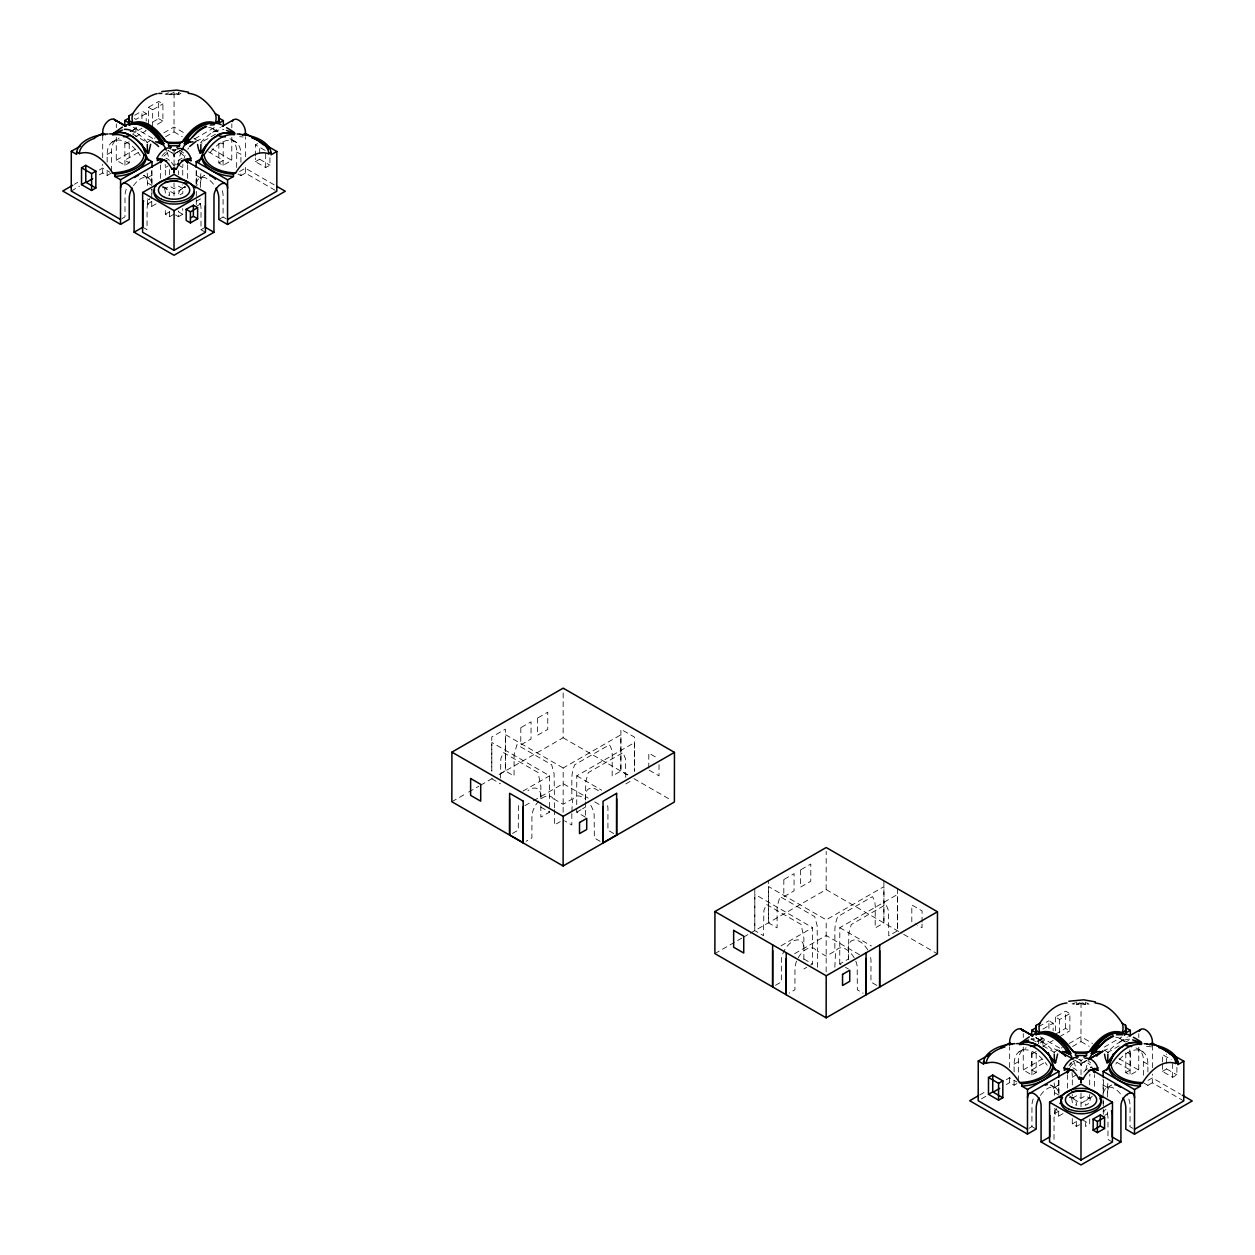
<?xml version="1.0" encoding="UTF-8"?>
<svg xmlns="http://www.w3.org/2000/svg" width="1255" height="1255" viewBox="0 0 1255 1255"><rect width="100%" height="100%" fill="white"/><g stroke="black" fill="none" stroke-linecap="round" stroke-linejoin="round"><path stroke-width="0.75" stroke-dasharray="5 3.75" d="M499.051 774.602L563.119 737.767L563.181 688.148M585.41 815.264L585.426 801.882M585.442 799.968L585.442 796.141A15.923 9.209 60.1 0 1 598.462 790.791M848.458 959.479L848.458 947.996A15.923 9.209 60.1 0 1 855.753 940.026A15.923 9.209 60.1 0 1 868.162 950.725M111.366 173.08L107.13 175.512L102.675 172.939L102.675 164.232M102.69 157.801L102.722 133.203M107.13 175.512L107.13 171.7M107.146 162.13L107.161 154.114A28.536 16.503 60.1 0 1 118.911 140.074A28.536 16.503 60.1 0 1 140.231 155.589M111.381 171.166L111.397 151.682A28.536 16.503 60.1 0 1 116.26 139.682L119.162 138.066M129.234 143.697L129.202 162.821L124.967 165.252L116.26 160.232L116.291 137.281M116.307 127.728L116.323 123.9M124.967 165.252L124.778 139.43M135.932 127.053L135.917 136.622L146.176 130.724L141.925 128.277L133.14 133.328M141.941 118.707L141.956 111.067L146.192 113.515L146.192 121.155M156.075 203.906L151.73 206.4L147.478 203.953L147.478 200.125M147.494 185.426L147.51 177.426A28.536 16.503 60.1 0 0 147.164 173.206M148.404 124.543L148.435 107.334L158.679 101.435L162.915 103.898L162.899 121.092L155.573 125.312M151.73 206.4L151.73 200.675M151.73 198.761L151.745 189.191M151.745 182.995L151.761 174.978A28.536 16.503 60.1 0 0 151.416 170.774M151.949 193.819L151.965 186.258M151.965 184.359L151.981 169.221M152.639 126.99L152.671 109.797L162.915 103.898M152.796 122.017L158.648 118.645L158.679 101.435M160.452 178.461L160.483 164.954M174.021 214.134L169.566 216.707L165.315 214.244L165.331 208.518M165.331 175.167L165.346 167.15A28.536 16.503 60.1 0 0 165.189 164.374M169.566 216.707L169.566 210.965M169.582 174.633L169.582 166.993M166.037 94.454A42.011 24.206 0.1 0 1 182.116 94.47L178.414 92.337L178.414 94.658L169.739 94.658L169.739 92.321L165.142 94.156M174.037 195.858L174.021 183.01M174.069 164.891L174.084 148.953M165.519 136.779L174.021 131.885L174.084 92.164L178.414 94.658M175.512 214.997L178.477 216.707L178.492 210.981M178.492 174.649L178.508 170.821M182.728 188.564L178.477 186.117L174.021 188.689L169.566 186.117L165.315 188.548L174.021 193.568L182.728 188.564L182.728 184.752M182.744 175.182L182.744 167.166A28.536 16.472 -60 0 1 182.916 164.389M178.477 216.707L182.728 214.276L182.728 208.534M187.654 178.477L187.654 164.734M196.125 184.407L196.141 169.268M196.313 204.534L196.329 196.894M196.313 196.423L196.345 187.324M196.329 183.026L196.345 175.025A28.536 16.472 -60 0 1 196.706 170.821M196.313 206.447L200.565 204L200.565 200.188M200.58 187.403L200.58 177.473A28.536 16.472 -60 0 1 200.941 173.268M205.444 232.285L200.988 229.712L201.02 208.22A15.923 9.209 60.1 0 0 199.357 200.863M231.814 137.407L231.767 160.342L223.076 165.346L218.825 162.899L218.856 143.054M220.723 142.945L223.108 143.949A28.536 16.472 -60 0 0 222.763 140.152M218.825 219.452L223.076 217.005L223.108 195.513A15.923 9.209 60.1 0 0 221.445 188.172M223.076 165.346L223.312 139.525M231.83 127.837L231.83 123.9M236.677 167.464L236.709 151.808A28.536 16.472 -60 0 0 231.893 139.807L228.849 138.113M238.073 174.021L240.913 175.653L240.913 171.825M240.929 162.272L240.944 154.616M275.143 190.274L245.368 173.08L245.368 164.374M245.384 156.718L245.415 137.14M269.935 157.659L269.919 165.142L265.684 167.59L255.424 161.675L255.44 157.926M255.44 156.059L255.455 144.827L259.691 142.395M255.424 161.675L259.675 159.228L259.675 155.495M259.675 153.612L259.691 146.129M265.684 167.59L265.699 150.741L255.455 144.827M500.478 778.069L500.855 758.6L503.318 752.514L538.066 772.578L540.858 786.069L540.842 803.749M531.932 816.44L531.9 837.932L526.096 841.274M540.842 805.663L540.827 817.13L549.517 812.126L549.58 775.794L491.819 742.458L491.787 771.135L491.772 736.967L505.357 729.139L505.357 770.743L498.564 774.664M554.443 809.679L554.412 824.974L560.216 821.649M554.443 807.781L554.443 803.953A15.923 9.193 -60 0 0 543.415 797.302A15.923 9.193 -60 0 0 531.947 816.44M563.134 812.33L563.166 767.982L620.927 734.755L620.88 771.072L612.173 776.076L612.205 755.039A28.536 16.472 -60 0 0 609.412 744.795L574.68 764.781A28.536 16.472 -60 0 0 571.841 778.273L571.825 799.294L563.119 804.298L554.412 799.278L554.098 773.676L551.667 764.75L516.919 744.701L514.095 754.945L514.064 775.982L505.357 770.962L505.42 734.63L563.166 767.982M571.841 813.522L571.825 825.006L564.562 820.817M571.841 811.609L572.515 799.937A15.923 9.209 60.1 0 1 584.861 798.604M585.41 817.178L576.72 812.158L576.767 775.825L634.528 742.599L634.481 771.276L634.465 737.109L620.88 729.265L620.88 770.868L628.426 775.229M585.426 799.498L585.803 781.536L588.266 772.625L623.013 752.639L625.461 758.726L625.774 778.194M648.772 768.091L648.804 753.125L657.589 758.193M659.032 764.656L659.016 775.872L648.772 769.958M803.859 959.432L803.875 937.924L801.098 924.433L766.35 904.369L763.887 910.455L763.495 935.665L754.788 930.63L754.851 894.313L812.613 927.649L812.55 963.981L808.204 966.491M768.389 922.817L768.437 886.485L826.198 919.837L883.959 886.61L883.897 922.927L875.19 927.931L875.237 906.91A28.536 16.472 -60 0 0 872.445 896.65L837.697 916.636A28.536 16.472 -60 0 0 834.873 930.128L834.842 951.149L826.151 956.153L817.444 951.133L817.13 925.531L814.683 916.621L779.951 896.556L777.112 906.8L777.096 927.837L768.389 922.817L768.389 880.79M817.46 967.276L817.476 955.808A15.923 9.193 -60 0 0 806.447 949.157A15.923 9.193 -60 0 0 794.964 968.295L794.933 989.787L789.128 993.129M750.286 933.234L826.151 889.591L826.198 851.345M826.151 971.825L826.198 919.837M834.857 967.291L835.548 951.792A15.923 9.209 60.1 0 1 846.921 949.784A15.923 9.209 60.1 0 1 857.165 965.989L857.353 989.85L863.158 993.207M839.736 964.013L839.799 927.68L897.545 894.454L897.498 930.786L888.791 935.791L888.477 910.581L886.03 904.494L851.298 924.48L848.835 933.406L848.443 959.008L839.736 964.013L844.097 966.523M922.048 923.994L922.048 927.727L917.656 925.202M922.048 922.127L922.08 910.895L911.82 904.981L911.805 921.813L916.197 924.355M1016.927 1083.598L1014.087 1085.23L1009.632 1082.657L1009.632 1073.935M1009.648 1067.519L1009.679 1046.701M1014.087 1085.23L1014.103 1079.488M1014.118 1071.848L1014.118 1063.832A28.536 16.503 60.1 0 1 1025.884 1049.792A28.536 16.503 60.1 0 1 1047.188 1065.307M1018.338 1080.884L1018.37 1061.385A28.536 16.503 60.1 0 1 1023.217 1049.4L1026.135 1047.784M1036.206 1053.416L1036.175 1072.523L1031.924 1074.97L1023.233 1069.95L1023.264 1046.999M1023.28 1037.446L1023.28 1033.618M1036.175 1072.523L1031.72 1069.95L1031.751 1049.133M1028.959 1128.323L1031.924 1126.613L1031.955 1105.122A15.923 9.193 -60 0 1 1033.649 1097.78M1031.924 1074.97L1031.955 1053.572A28.536 16.503 60.1 0 1 1032.316 1049.776M1038.638 1043.878L1038.654 1036.238M1042.889 1044.427L1042.905 1036.771M1048.913 1028.425L1048.913 1020.786L1053.165 1023.233L1053.149 1030.873M1054.012 1139.367L1054.043 1117.876A15.923 9.193 -60 0 1 1056.883 1108.071M1063.032 1113.609L1058.687 1116.119L1054.435 1113.671L1054.451 1109.844M1054.467 1095.144L1054.482 1087.128A28.536 16.503 60.1 0 0 1054.122 1082.924M1055.392 1017.052L1055.361 1034.261L1065.62 1028.363L1069.856 1030.81L1069.888 1013.601L1065.636 1011.154L1055.392 1017.052L1059.628 1019.499L1069.888 1013.601M1058.687 1116.119L1058.687 1110.377M1058.702 1092.697L1058.718 1084.697M1058.922 1094.078L1058.953 1078.939M1059.612 1032.881L1059.628 1019.499M1065.62 1028.363L1065.636 1011.154M1067.425 1088.163L1067.44 1074.657M1079.488 1124.7L1076.523 1126.41L1072.272 1123.962L1072.288 1118.236M1089.685 1094.454L1089.685 1098.282L1080.979 1103.286L1072.272 1098.266L1072.288 1094.438M1072.303 1084.885L1072.319 1076.868A28.536 16.503 60.1 0 0 1071.974 1072.664M1076.523 1126.41L1076.523 1122.598M1085.387 1002.055L1085.387 1004.377L1076.696 1004.377L1076.712 1002.039M1081.01 1106.816L1080.994 1092.728M1081.026 1074.609L1081.041 1058.671M1072.492 1046.497L1080.979 1041.603L1081.041 1001.867M1085.449 1122.598L1085.434 1126.425L1089.685 1123.978L1089.701 1118.252M1089.701 1084.9L1089.716 1076.884A28.536 16.472 -60 0 1 1089.889 1074.107M1094.611 1086.281L1094.627 1074.688M1103.067 1103.584L1103.082 1099.788M1103.082 1097.905L1103.114 1078.986M1103.286 1114.252L1103.286 1106.596M1103.286 1106.126L1103.302 1098.956M1103.302 1092.744L1103.302 1084.744A28.536 16.472 -60 0 1 1103.663 1080.524M1104.698 1115.35L1107.522 1113.718L1107.522 1109.891M1107.538 1097.105L1107.553 1087.191A28.536 16.472 -60 0 1 1107.914 1082.971M1138.771 1047.125L1138.74 1070.06L1130.033 1075.064L1125.798 1072.617L1125.813 1052.772M1127.696 1052.663L1130.08 1054.027L1130.033 1075.064M1125.798 1072.617L1130.253 1070.044L1130.284 1049.243M1138.787 1037.556L1138.787 1033.728M1143.634 1075.268L1143.666 1061.51A28.536 16.472 -60 0 0 1138.85 1049.509L1135.948 1047.894M1143.634 1082.908L1147.87 1085.371L1147.87 1081.543M1147.886 1071.99L1147.901 1063.973A28.536 16.472 -60 0 0 1136.732 1049.886A28.536 16.472 -60 0 0 1115.805 1064.02M1183.763 1100.949L1152.325 1082.798L1152.341 1074.092M1152.357 1067.66L1152.388 1044.96M1176.892 1067.378L1176.876 1074.86L1172.641 1077.308L1162.397 1071.394L1162.397 1063.895M1162.412 1062.028L1162.412 1054.545L1171.197 1059.612M1162.397 1071.394L1166.632 1068.946L1166.632 1065.197M1166.648 1063.33L1166.664 1053.98M1172.641 1077.308L1172.656 1062.326M171.778 149.627L174.084 150.773A12.456 7.201 60.1 0 1 175.559 149.988M1082.532 1059.706A12.456 7.201 60.1 0 0 1081.041 1060.491L1078.735 1059.346L1082.751 1059.298M174.069 157.251L174.069 157.126A9.616 5.553 60.1 0 1 184.25 156.295M187.826 149.22L188.626 147.886M212.628 132.34L220.425 127.335M1119.585 1042.058L1127.382 1037.054M1036.818 1041.572L1043.548 1037.744L1037.006 1041.43L1041.054 1039.14M112.009 142.129L117.154 139.07M1018.966 1051.847L1024.111 1048.788M176.547 152.624L179.81 150.741M1083.504 1062.342L1086.767 1060.444M169.739 94.658L174.084 92.164M134.63 115.272L141.956 111.067M146.192 113.515L135.948 119.413L131.712 116.966M107.146 154.475L111.397 152.043M129.234 141.784L124.998 143.854A28.536 16.503 60.1 0 1 125.359 140.058M74.39 184.312L77.716 182.399M99.349 169.958L102.675 168.045L109.922 172.233M116.26 160.232L134.944 149.486M146.835 142.631L155.338 137.752M163.825 132.857L174.021 127.006L185.567 133.673M71.237 191.027L79.504 186.273M99.365 174.853L102.675 172.939M138.348 152.42L124.747 160.232L129.202 162.821M174.084 150.961L176.39 149.627M175.716 153.094L180.485 150.349M215.499 134.238L200.518 142.866A34.842 20.127 -60 0 1 223.829 129.453M147.51 177.786L151.761 175.339M165.346 167.527L168.186 165.895M121.986 218.621L124.967 216.911L124.998 195.404A15.923 9.193 -60 0 1 126.677 188.077M147.478 203.953L151.933 201.38L147.478 198.808M218.825 162.899L223.28 160.342L208.503 151.808M182.461 188.062L185.285 186.43A15.923 9.209 60.1 0 0 182.744 193.239L178.508 195.67A15.923 9.209 60.1 0 1 185.787 187.701M200.298 177.802L204.534 175.355A15.923 9.209 60.1 0 0 200.58 182.979L196.345 185.411M165.315 214.244L169.66 211.75M239.564 171.527L245.368 168.201L275.3 185.473M200.565 198.87L196.094 201.428L200.565 204M240.913 175.653L245.368 173.08M200.988 229.712L205.24 227.265M451.847 801.741L467.017 793.019M468.711 792.046L478.83 786.242M480.508 785.269L492.305 778.477M522.974 791.105L549.58 775.794M524.919 805.663L531.571 801.835M533.234 800.878L563.166 783.653L588.124 798.055M512.511 833.43L518.315 830.088L518.346 808.597A15.923 9.193 -60 0 1 519.146 803.749M576.72 812.158L581.065 809.648M582.508 808.816L585.41 807.138M625.759 783.936L633.022 779.763M714.879 953.596L741.846 938.081M743.54 937.109L748.592 934.206M781.002 945.831L812.613 927.649M794.603 953.69L826.198 935.508L861.134 955.667M775.527 985.285L781.332 981.943L781.363 960.452A15.923 9.193 -60 0 1 790.901 942.568A15.923 9.193 -60 0 1 803.231 943.933L803.875 947.964M803.843 968.986L806.745 967.323M1072.099 1003.875L1075.472 1002.745M1076.696 1004.377L1079.598 1002.698M1038.669 1026.668L1048.913 1020.786M1042.905 1029.131L1053.165 1023.233M1040.113 1043.046L1047.423 1038.826M1042.889 1046.325L1053.133 1040.442M1059.612 1036.708L1069.856 1030.81M1014.118 1064.193L1018.37 1061.761M1031.955 1053.933L1036.206 1051.502M979.7 1094.987L986.352 1091.16M1006.306 1079.677L1009.632 1077.763L1016.879 1081.951M1023.233 1069.95L1041.917 1059.189M1053.808 1052.349L1062.295 1047.47M1069.087 1043.548L1080.979 1036.708L1092.54 1043.391M981.504 1098.831L986.477 1095.976M1006.322 1084.555L1009.632 1082.657M1031.72 1069.95L1045.305 1062.138M1082.673 1062.797L1087.442 1060.067M1119.131 1045.87L1107.475 1052.584A34.842 20.127 -60 0 1 1130.786 1039.156L1125.798 1042.042M1072.303 1077.229L1076.555 1074.798M1072.272 1098.266L1076.523 1095.819L1080.979 1098.392L1085.434 1095.835L1089.685 1098.282M1054.435 1113.671L1058.906 1111.099M1107.255 1087.52L1111.506 1085.073A15.923 9.209 60.1 0 0 1107.553 1092.681L1104.714 1094.313M1072.272 1123.962L1076.633 1121.468M1147.98 1080.414L1152.325 1077.904L1180.61 1094.235M1106.032 1109.436L1103.067 1111.146L1107.522 1113.718M1147.87 1085.371L1152.325 1082.798M134.097 129.422L130.049 131.712L136.575 128.026L130.74 131.242M194.682 138.866L214.84 127.273M1104.306 1047.109L1121.797 1036.975M197.302 140.701L200.502 139.274M1104.274 1050.419L1107.475 1048.992M1037.712 1040.96L1040.521 1040.395L1042.466 1041.917M213.899 131.085L218.103 131.806M131.916 130.724L135.509 132.214M1121.594 1040.473L1125.264 1041.666M173.049 149.549L175.794 149.596M147.494 139.164L150.851 140.654M1054.451 1048.882L1057.824 1050.372M133.328 127.194L153.487 138.834M1040.285 1036.912L1060.459 1048.537M217.492 131.383L211.577 128.104M1124.464 1041.101L1118.534 1037.822M1036.097 1037.775L1041.195 1040.693M259.675 159.228L269.919 165.142M236.693 152.169L240.944 154.255A28.536 16.472 -60 0 0 229.775 140.168A28.536 16.472 -60 0 0 208.848 154.302M148.435 107.334L152.671 109.797M193.819 138.427L202.071 143.196M211.97 148.906L231.767 160.342M158.648 118.645L162.899 121.092M174.021 131.885L182.226 136.638M132.669 134.16L147.666 142.803A34.842 20.158 60.1 0 0 134.191 131.712M178.508 165.095L182.759 167.543M196.345 175.386L200.596 177.834M223.076 217.005L226.041 218.715M143.588 175.292L147.839 177.739M161.424 185.599L165.676 188.046M151.761 185.364L147.51 182.916A15.923 9.193 -60 0 0 142.019 174.9M178.367 211.75L182.728 214.276M142.803 227.202L147.039 229.649L147.086 208.157A15.923 9.193 -60 0 1 149.925 198.353M1086.61 1002.761L1089.089 1004.188A42.011 24.206 0.1 0 0 1073.009 1004.173M1082.485 1002.714L1085.387 1004.377M1166.632 1068.946L1176.876 1074.86M1143.666 1061.887L1147.917 1064.334M826.151 889.591L902.016 933.391M903.694 934.363L937.407 953.831M1104.086 1050.059L1109.028 1052.914M1118.942 1058.624L1138.74 1070.06M563.119 737.767L627.186 774.759M633.932 778.649L671.017 800.062M1080.979 1041.603L1089.199 1046.341M1117.107 1062.467L1130.253 1070.044M576.767 775.825L601.71 790.226M839.799 927.68L871.394 945.925M1031.312 1039.062L1036.301 1041.948M1042.968 1045.792L1054.624 1052.521A34.842 20.158 60.1 0 0 1037.54 1039.971M1103.302 1085.104L1107.553 1087.552M594.776 801.898L603.09 806.698M1133.014 1128.433L1130.033 1126.723L1130.065 1105.216A15.923 9.209 60.1 0 0 1127.241 1095.411M1050.561 1085.01L1054.796 1087.458M1068.397 1095.301L1072.633 1097.764M613.726 833.524L607.922 830.167L607.953 808.675A15.923 9.209 60.1 0 0 607.169 803.843M845.541 967.354L848.443 969.033M876.759 985.379L870.954 982.038L870.986 960.53A15.923 9.209 60.1 0 0 870.186 955.698M1058.718 1095.082L1054.467 1092.634A15.923 9.193 -60 0 0 1048.976 1084.618M491.772 778.775L500.478 783.81M540.827 807.106L549.517 812.126M600.141 841.352L594.337 837.995L594.133 814.134A15.923 9.209 60.1 0 0 588.532 802.165M803.843 958.961L812.55 963.981M1082.438 1119.789L1089.685 1123.978M1054.435 1108.526L1057.416 1110.251M1112.416 1142.003L1107.961 1139.43L1107.992 1117.923A15.923 9.209 60.1 0 0 1106.33 1110.581M1031.924 1126.613L1036.175 1129.076M167.715 150.349L172.453 153.079M1074.688 1060.067L1079.41 1062.797M1035.971 1037.728L1040.74 1040.489L1035.767 1037.618M236.128 142.254L230.873 139.101M1143.101 1051.972L1137.83 1048.819M540.858 796.109L540.199 792.078A15.923 9.193 -60 0 0 527.884 790.713M1130.08 1054.027L1130.065 1053.667A28.536 16.472 -60 0 0 1129.72 1049.87M897.498 888.76L897.498 930.786M883.897 880.9L883.897 922.927M754.788 888.618L754.788 930.63M1103.474 1092.995A15.923 9.209 60.1 0 1 1121.594 1095.49M1092.305 1096.148A15.923 9.209 60.1 0 0 1089.716 1102.957L1085.465 1105.388A15.923 9.209 60.1 0 1 1091.003 1097.388M1058.373 1080.492A28.536 16.503 60.1 0 1 1058.718 1084.697M1039.03 1041.242A28.536 16.503 60.1 0 1 1046.403 1037.116M1073.762 1061.306A28.536 16.503 60.1 0 1 1075.959 1068.758M1069.919 1067.315A9.616 5.553 -60 0 1 1077.088 1062.107A9.616 5.553 -60 0 1 1081.041 1066.844L1081.041 1066.844A9.616 5.553 60.1 0 1 1090.14 1064.82M1072.837 1067.832A12.456 7.201 60.1 0 1 1078.374 1072.084M1083.724 1072.084A12.456 7.201 -60 0 1 1089.277 1067.848M1146.584 1046.403A34.685 19.986 0.1 0 1 1151.87 1046.921M1079.567 1059.691A12.456 7.201 -60 0 1 1081.041 1060.491M1068.931 1065.824A12.456 7.201 -60 0 1 1070.139 1064.24M1072.837 1061.636A12.456 7.201 -60 0 1 1074.249 1060.695M1089.277 1061.667A12.456 7.201 60.1 0 1 1090.658 1062.86M1115.679 1037.179A28.536 16.472 -60 0 1 1123.037 1041.321M1085.826 1070.233A28.536 16.472 -60 0 1 1088.289 1061.322M1069.307 1097.388A15.923 9.193 -60 0 1 1076.555 1105.388L1072.303 1102.941A15.923 9.193 -60 0 0 1069.746 1096.133M1040.458 1095.411A15.923 9.193 -60 0 1 1058.561 1092.948M208.707 127.461A28.536 16.472 -60 0 1 216.08 131.618M178.508 164.719A28.536 16.472 -60 0 1 181.332 151.604M184.061 158.554A28.536 16.472 -60 0 1 185.018 155.542M163.919 156.279A9.616 5.553 -60 0 1 174.069 157.126M172.61 149.988A12.456 7.201 -60 0 1 174.084 150.773M161.973 156.106A12.456 7.201 -60 0 1 168.719 150.286M179.465 150.302A12.456 7.201 60.1 0 1 185.003 154.553M196.517 183.277A15.923 9.209 60.1 0 1 214.636 185.787M162.35 187.685A15.923 9.193 -60 0 1 169.598 195.67L165.346 193.223A15.923 9.193 -60 0 0 162.789 186.415M133.501 185.693A15.923 9.193 -60 0 1 151.604 183.23M239.627 136.685A34.685 19.986 0.1 0 1 243.156 136.983M165.864 158.13A12.456 7.201 60.1 0 1 168.719 159.762M171.402 162.366A12.456 7.201 60.1 0 1 173.676 165.66M174.084 166.444A12.456 7.201 -60 0 1 175.559 163.95M178.084 160.969A12.456 7.201 -60 0 1 183.685 157.738M132.057 131.524A28.536 16.503 60.1 0 1 139.446 127.398M166.805 151.588A28.536 16.503 60.1 0 1 169.252 160.499M520.809 727.696L520.778 744.89L531.038 739.007L531.053 721.798L520.809 727.696M537.532 718.064L537.501 735.273L547.745 729.375L547.776 712.165L537.532 718.064M783.826 879.551L783.81 896.76L794.054 890.862L794.086 873.653L783.826 879.551M800.549 869.919L800.533 887.128L810.777 881.23L810.808 864.02L800.549 869.919M1058.718 1085.057L1054.467 1087.505L1058.718 1085.057"/><path stroke-width="1.5" d="M451.91 752.122L451.847 801.741L563.119 865.981L674.39 802.008L674.453 752.388L563.181 688.148L451.91 752.122L563.181 816.362L674.453 752.388M563.119 865.981L563.181 816.362M80.351 146.082L71.3 151.29L71.237 191.027L120.511 219.468M108.04 133.956A35.218 20.3 0.1 0 0 76.618 152.028L76.618 154.365L71.3 151.29M81.512 184.626L81.544 167.793L85.779 165.346L95.866 171.166L95.851 188.015L91.599 190.446L81.512 184.626L85.764 182.195L95.851 188.015M85.764 182.195L85.779 165.346M91.599 190.446L91.631 173.614L95.866 171.166M102.722 135.556L102.722 131.602A9.616 5.553 -60 0 1 108.369 120.747A9.616 5.553 -60 0 1 115.884 121.374M114.754 176.39L114.77 174.053A34.685 19.986 0.1 0 0 146.192 155.981L146.192 158.303A34.685 19.986 0.1 0 1 114.754 176.39L120.558 179.732L151.996 161.66L151.996 167.323M72.727 185.269L62.75 191.011L120.511 224.363L120.558 179.732M124.794 126.175L124.81 120.511L129.155 118.001L129.155 115.68L132.857 113.546C138.536 104.683 146.49 96.055 157.126 93.623M124.81 120.511L129.155 123.006L128.936 118.174M227.579 188.14A9.616 5.553 -60 0 0 220.802 184.203A9.616 5.553 -60 0 0 213.993 195.968L213.93 232.285L174.021 255.251L134.097 232.206L134.16 195.89A9.616 5.553 60.1 0 0 127.367 184.109A9.616 5.553 60.1 0 0 120.558 188.03M142.646 192.486L142.584 232.222L174.021 250.373L205.444 232.285L205.506 192.548L174.084 174.398L142.646 192.486L174.084 210.636L205.506 192.548M122.394 127.1L113.248 133.469C127.759 128.277 140.607 142.223 147.51 153.267L148.592 153.032L150.663 144.356M160.483 161.832L160.483 158.585C150.616 164.468 164.672 143.635 170.57 148.718M171.323 147.353L168.562 145.768L168.562 143.431C158.805 135.556 149.314 118.958 134.081 123.523L129.155 120.684M174.069 172.923L174.084 168.97M174.021 250.373L174.084 210.636M176.829 147.368L179.591 145.768L179.606 143.447L182.116 142.003C188.972 131.32 201.333 118.174 215.311 122.896L218.668 120.966L218.903 118.268L218.668 115.57L215.311 113.64C209.177 104.055 200.141 94.345 188.156 93.278M186.195 209.334L186.179 220.456L190.415 222.904L197.615 218.762L197.631 207.655L193.38 205.208L186.195 209.334L190.431 211.797L197.631 207.655M187.67 162.946L187.67 158.616L190.948 160.687C191.152 154.459 183.873 146.38 177.284 148.874M190.415 222.904L190.431 211.797M190.493 217.962L193.364 216.315L193.38 205.208M196.157 167.37L196.157 161.691L202.008 158.334A34.638 19.955 0.1 0 0 233.446 176.484L233.446 174.147L235.626 172.892C242.466 162.209 254.859 149.063 268.837 153.785L271.049 152.514L271.049 154.836L276.853 151.494L276.806 191.231L227.531 219.578M202.008 158.334L202.008 156.012L204.189 154.757C210.809 144.466 221.319 133.25 234.622 134.724M205.271 205.773L205.24 227.265L213.93 232.285M223.343 126.284L223.343 120.606L218.652 123.304L218.668 120.966M218.652 123.304L218.668 115.57M216.033 188.14A15.923 9.209 60.1 0 1 218.856 197.945L218.825 219.452L227.531 224.472L227.594 179.842L233.446 176.484M245.415 135.697L245.415 131.869A9.616 5.553 60.1 0 0 239.799 120.888A9.616 5.553 60.1 0 0 232.269 121.5M509.608 835.093L509.656 798.76M523.194 842.936L523.257 806.62M603.043 843.015L603.09 806.698M616.629 835.202L616.691 798.87M714.942 911.538L714.879 953.596L826.151 1017.836L937.407 953.831L937.469 911.758L826.214 847.517L714.942 911.538L826.214 975.778L937.469 911.758M772.688 950.615L772.625 986.948L772.625 944.921M786.273 958.475L786.226 994.791L786.226 952.765M826.151 1017.836L826.214 975.778M866.123 958.553L866.06 994.87L866.06 952.859M879.708 950.725L879.661 987.058L879.661 945.031M987.779 1056.349A35.218 20.3 0.1 0 1 990.321 1054.059L978.257 1061.008L978.194 1100.745L1027.469 1129.186M978.257 1061.008L983.575 1064.083L983.575 1061.746A35.218 20.3 0.1 0 1 1015.013 1043.658M988.469 1094.344L988.501 1077.496L992.752 1075.064L1002.839 1080.884L1002.808 1097.733L998.556 1100.164L988.469 1094.344L992.721 1091.897L1002.808 1097.733M992.721 1091.897L992.752 1075.064M998.556 1100.164L998.588 1083.332L1002.839 1080.884M1009.679 1045.258L1009.695 1041.321A9.616 5.553 -60 0 1 1015.326 1030.465A9.616 5.553 -60 0 1 1022.841 1031.092M1021.727 1086.093L1021.727 1083.771A34.685 19.986 0.1 0 0 1053.149 1065.683L1053.149 1068.021A34.685 19.986 0.1 0 1 1021.727 1086.093L1027.531 1089.45L1058.953 1071.362L1058.953 1077.041M978.022 1095.944L969.707 1100.729L1027.469 1134.081L1027.531 1089.45M1031.767 1035.893L1031.767 1030.214L1036.112 1027.72L1036.112 1025.398L1039.815 1023.264C1045.964 1013.711 1055 1004 1066.985 1002.965M1031.767 1030.214L1036.112 1032.724L1036.112 1025.398M1134.551 1097.858A9.616 5.553 -60 0 0 1127.759 1093.921A9.616 5.553 -60 0 0 1120.95 1105.686L1120.903 1142.003L1080.979 1164.969L1041.07 1141.925L1041.117 1105.608A9.616 5.553 60.1 0 0 1034.34 1093.827A9.616 5.553 60.1 0 0 1027.531 1097.749M1049.604 1102.204L1049.556 1141.94L1080.979 1160.075L1112.416 1142.003L1112.479 1102.266L1081.041 1084.116L1049.604 1102.204L1081.041 1120.354L1112.479 1102.266M1049.792 1115.428L1049.76 1136.92L1041.07 1141.925M1031.751 1042.732C1041.681 1046.074 1049.086 1054.294 1054.482 1062.985L1055.549 1062.734L1057.62 1054.074M1067.44 1073.166L1067.456 1068.303C1057.636 1074.107 1071.503 1053.745 1077.182 1058.263M1078.28 1057.071L1075.519 1055.486L1075.535 1053.149C1065.683 1045.242 1056.412 1028.708 1041.038 1033.242L1036.112 1030.402M1081.041 1082.626L1081.057 1078.688M1080.979 1160.075L1081.041 1120.354M1083.802 1057.071L1086.563 1055.486L1086.563 1053.165L1089.089 1051.706C1095.929 1041.038 1108.306 1027.892 1122.268 1032.614L1125.625 1030.684L1125.876 1027.986M1093.136 1130.159L1093.152 1119.052L1100.337 1114.911L1104.588 1117.358L1104.573 1128.48L1097.372 1132.622L1093.136 1130.159L1100.321 1126.033L1104.573 1128.48M1094.627 1072.664L1094.642 1068.334L1097.905 1070.405C1098.094 1064.287 1091.379 1056.851 1084.916 1058.279M1097.372 1132.622L1097.403 1121.499L1104.588 1117.358M1100.321 1126.033L1100.337 1114.911M1103.114 1077.088L1103.129 1071.409L1108.981 1068.052A34.638 19.955 0.1 0 0 1140.403 1086.187L1140.403 1083.865L1142.583 1082.61C1149.439 1071.927 1161.816 1058.781 1175.794 1063.503L1178.021 1062.232L1178.021 1064.554L1183.826 1061.212L1183.763 1100.949L1134.489 1129.296M1108.981 1068.052L1108.981 1065.715L1111.161 1064.46C1117.75 1054.278 1128.292 1042.889 1141.579 1044.427M1130.3 1035.987L1130.316 1030.324L1125.625 1033.022L1125.625 1030.684M1095.113 1002.996C1107.098 1004.047 1116.134 1013.773 1122.268 1023.343L1125.625 1025.288L1125.625 1027.61L1130.316 1030.324M1123.005 1097.858A15.923 9.209 60.1 0 1 1125.829 1107.663L1125.798 1129.155L1134.489 1134.191L1134.551 1089.56L1140.403 1086.187M1152.372 1045.399L1152.388 1041.462A9.616 5.553 60.1 0 0 1146.772 1030.59A9.616 5.553 60.1 0 0 1139.242 1031.218M226.59 127.681C246.796 139.383 222.731 127.43 215.907 136.764C205.145 140.325 201.004 164.891 197.553 144.498M1133.391 1037.305C1154.02 1048.819 1129.202 1037.352 1122.864 1046.482C1112.134 1050.106 1107.977 1074.468 1104.526 1054.216M129.155 115.68L129.155 123.006M1125.625 1033.022L1125.625 1025.288M200.643 153.314C206.808 142.458 218.778 130.143 232.552 133.061M1107.616 1063.032C1113.781 1052.161 1125.735 1039.846 1139.509 1042.78M147.274 144.341L147.415 150.522L148.592 153.032M1054.247 1054.059L1054.373 1060.24L1055.549 1062.734M199.576 153.079L200.816 150.145L200.894 144.388M1106.534 1062.797L1107.773 1059.863L1107.867 1054.106M215.311 122.896L215.499 122.3A42.011 24.206 0.1 0 0 215.311 113.64M1122.268 1032.614L1122.456 1032.018A42.011 24.206 0.1 0 0 1122.268 1023.343M1113.499 1053.651L1111.224 1060.177M206.275 144.749L201.192 157.455A28.536 16.472 -60 0 0 199.168 161.895M1111.177 1060.318L1108.165 1067.174A28.536 16.472 -60 0 0 1106.753 1070.123M1124.543 1035.265L1125.17 1033.916L1128.763 1034.653M157.22 160.656C163.056 156.232 169.629 163.981 171.778 169.064L176.39 169.064C178.539 163.997 185.128 156.248 190.948 160.687M1064.177 1070.374C1070.044 1065.981 1076.555 1073.652 1078.735 1078.782L1083.347 1078.782C1085.497 1073.715 1092.085 1065.966 1097.905 1070.405M158.177 141.58L163.15 144.654L163.793 143.65C156.797 130.598 140.764 118.111 126.175 124.951M1065.134 1051.298L1070.123 1054.357L1070.766 1053.353C1063.926 1040.27 1047.658 1027.892 1033.132 1034.669M192.941 141.768L189.254 142.239L185.003 144.67L184.359 143.666C191.325 131.006 206.636 118.597 221.162 124.606M1096.948 1051.329L1091.976 1054.388L1091.332 1053.384L1094.235 1049.023M1053.039 1060.24C1045.98 1049.776 1033.618 1038.701 1020.205 1043.187L1029.351 1036.818M184.359 143.666L186.728 143.305L198.478 130.332M1091.332 1053.384L1093.685 1053.023L1105.451 1040.05L1112.809 1035.814M186.728 143.305L189.113 141.439M1095.286 1052.286L1096.086 1051.141M212.126 123.288C199.953 122.394 190.321 132.465 184.03 141.752C187.905 133.893 202.086 119.021 215.013 123.712M1119.099 1033.006C1106.926 1032.096 1097.294 1042.183 1090.987 1051.47L1100.572 1039.736L1110.361 1033.759M1094.282 1048.96L1102.721 1039.862M189.725 146.443L196.109 141.313M1096.697 1056.161L1097.482 1055.314M1097.984 1054.78L1103.067 1051.031L1088.399 1059.502M1102.737 1039.846C1108.761 1034.779 1117.311 1030.433 1125.17 1033.916M185.003 144.67L186.352 143.682M1091.976 1054.388L1096.211 1051.957L1099.898 1051.486M199.514 129.657L205.836 126.112M95.192 137.548L102.722 133.203L105.389 134.74M113.248 133.469L122.504 130.034M163.793 143.65C156.42 133.438 143.399 118.409 129.077 124.967L128.214 124.48M86.124 182.461L92.745 178.649M162.303 144.152L163.307 143.572M188.328 142.584L189.991 141.627M122.77 183.528L162.679 160.562M171.778 169.064L174.084 167.746L176.39 169.064M188.642 159.369L190.948 158.036M226.559 130.473L234.497 132.983M242.529 135.022L245.431 133.359L276.853 151.494M120.511 224.363L129.202 219.358L129.234 197.866A15.923 9.193 -60 0 1 132.089 188.062M134.097 232.206L142.803 227.202L142.835 205.71A15.923 9.193 -60 0 1 143.635 200.878M227.531 224.472L285.293 191.246L276.963 186.446M1000.643 1048.129L1009.695 1042.921L1012.346 1044.458M1021.194 1043.219L1027.029 1040.662M1035.187 1034.198L1036.034 1034.685C1050.357 1028.127 1063.393 1043.156 1070.766 1053.353M993.082 1092.179L999.702 1088.367M1069.26 1053.871L1070.28 1053.29M1029.727 1093.246L1069.637 1070.28M1088.493 1059.471L1101.78 1051.831M1078.735 1078.782L1081.041 1077.449L1083.347 1078.782M1095.599 1069.072L1097.905 1067.754M1132.622 1039.862L1141.47 1042.685M1149.486 1044.74L1152.388 1043.062L1159.008 1046.89M1027.469 1134.081L1036.175 1129.076L1036.206 1107.569A15.923 9.193 -60 0 1 1039.046 1097.764M1134.489 1134.191L1192.25 1100.949L1182.273 1095.191M222.057 126.41L233.461 119.853M1129.014 1036.128L1140.434 1029.571M114.221 133.516C127.273 128.92 139.227 140.701 146.066 150.537M1027.092 1040.63L1028.582 1040.081M129.328 124.935L129.987 124.684A34.842 20.158 60.1 0 1 160.436 142.27L161.079 143.274M1020.205 1043.187L1026.402 1041.823L1031.736 1042.717M1110.032 1033.869L1115.522 1032.504L1121.97 1033.414L1121.201 1033.336M112.495 134.944C126.08 132.199 137.266 144.231 143.964 154.694L146.192 155.981M76.618 152.028L79.332 153.596C93.372 149 105.64 161.895 112.542 172.782L114.77 174.053M1019.452 1044.662C1033.006 1041.76 1044.27 1054.106 1050.937 1064.413L1053.149 1065.683M983.575 1061.746L986.289 1063.314C1000.298 1058.624 1012.675 1071.77 1019.499 1082.485L1021.727 1083.771M134.097 123.523L136.403 122.943M161.817 91.537L176.782 90.093L188.438 92.164M1068.774 1001.255L1083.74 999.811L1095.411 1001.882M123.461 136.717L129.328 135.838M1030.433 1046.435L1036.285 1045.556M1036.034 1034.685L1036.944 1034.402A34.842 20.158 60.1 0 1 1067.393 1051.988L1068.052 1052.976M158.758 93.403L161.801 93.388M210.291 124.935L214.15 124.825M182.116 142.003L181.081 142.097A42.011 24.206 0.1 0 1 166.052 141.988C159.228 131.273 146.851 118.111 132.842 122.802A42.011 24.206 0.1 0 1 132.857 113.546M1116.385 1034.732L1122.958 1034.763M1089.089 1051.706L1088.038 1051.816A42.011 24.206 0.1 0 1 1073.025 1051.69C1066.185 1040.991 1053.839 1027.845 1039.846 1032.52A42.011 24.206 0.1 0 1 1039.815 1023.264M179.606 143.447L168.562 143.431M179.591 145.768L168.562 145.768M1086.563 1053.165L1075.535 1053.149M1086.563 1055.486L1075.519 1055.486M234.92 133.595L233.65 133.469M1141.877 1043.313L1140.622 1043.187M109.624 133.909L112.338 133.861M1016.597 1043.627L1019.295 1043.58M137.093 122.77L140.403 122.739M1044.05 1032.473L1047.376 1032.457M235.626 172.892L235.579 172.892A32.332 18.637 0.1 0 1 204.189 154.789M1142.583 1082.61L1142.536 1082.61A32.332 18.637 0.1 0 1 1111.161 1064.491M155.589 141.705L163.15 144.654M1062.546 1051.423L1070.123 1054.357M237.195 133.987L239.893 134.128M1144.168 1043.705L1146.866 1043.846M219.013 135.948L225.32 136.952M1125.97 1045.666L1131.665 1046.529M125.751 126.096L113.86 119.272L125.484 125.986M1032.708 1035.814L1020.817 1028.99L1032.441 1035.704M218.652 117.892L223.343 120.606M261.166 143.227L264.083 144.921M196.157 161.691L227.594 179.842M185.489 160.577L225.398 183.622M113.656 132.857L114.519 133.344M157.22 158.005L159.526 159.338M146.192 158.303L151.996 161.66M193.364 216.315L197.615 218.762M81.544 167.793L91.631 173.614M1162.318 1048.803L1183.826 1061.212M1169.582 1053.792L1175.449 1057.181M1103.129 1071.409L1134.551 1089.56M1092.446 1070.295L1132.371 1093.34M1020.629 1042.576L1021.476 1043.062M1064.177 1067.723L1066.483 1069.056M1053.149 1068.021L1058.953 1071.362M1093.152 1119.052L1097.403 1121.499M1120.903 1142.003L1112.197 1136.983L1112.228 1115.491A15.923 9.209 60.1 0 0 1111.428 1110.644M988.501 1077.496L998.588 1083.332M114.691 119.743L125.829 126.175M1073.103 1059.142L1058.906 1050.921L1064.162 1054.812M1021.664 1029.461L1032.787 1035.893M151.949 141.219L157.204 145.094M1064.601 1055.282L1065.558 1056.334M157.503 145.423L158.601 146.631M162.507 138.019L164.813 141.266M1048.27 1052.584L1053.918 1067.127A28.536 16.503 60.1 0 1 1055.314 1070.076M141.627 143.87L146.945 157.408A28.536 16.503 60.1 0 1 148.357 160.358M1035.908 1030.23L1036.112 1032.724M1067.817 1072.445A9.616 5.553 60.1 0 1 1073.684 1070.562M1079.614 1076.978A9.616 5.553 60.1 0 1 1081.026 1082.265A9.616 5.553 -60 0 1 1081.857 1078.422M1088.399 1070.578A9.616 5.553 -60 0 1 1094.266 1072.476M1092.995 1068.774A9.616 5.553 60.1 0 1 1094.187 1071.786M1098.862 1095.442A15.923 9.209 60.1 0 1 1102.721 1097.592M1067.393 1049.933A28.536 16.503 60.1 0 1 1071.754 1056.851M1067.88 1071.754A9.616 5.553 -60 0 1 1069.072 1068.742M983.575 1064.083A35.218 20.3 0.1 0 1 984.375 1061.401M1050.937 1064.413A32.332 18.637 0.1 0 1 1019.499 1082.485M986.289 1063.314A32.332 18.637 0.1 0 1 1004.941 1046.952M1090.658 1067.456A12.456 7.201 -60 0 1 1091.96 1067.346M1114.832 1084.712A15.923 9.209 60.1 0 1 1120.558 1087.332M1146.584 1044.082A34.685 19.986 0.1 0 1 1178.021 1062.232M1158.82 1047.596A32.332 18.637 0.1 0 1 1175.794 1063.471M1140.403 1083.865A34.638 19.955 0.1 0 1 1108.981 1065.715M1045.368 1085.104A15.923 9.193 -60 0 1 1047.235 1084.649M1070.139 1064.24A12.456 7.201 -60 0 1 1071.441 1062.844M1088.916 1059.832A28.536 16.472 -60 0 1 1098.847 1045.18M1166.036 1051.157A34.685 19.986 0.1 0 1 1178.021 1064.554M1099.804 1098.172A20.049 11.562 0.1 0 1 1080.618 1113.781A20.049 11.562 0.1 0 1 1062.593 1097.67M1071.629 1092.023A20.049 11.562 0.1 0 1 1084.853 1090.893M1059.91 1103.537A15.923 9.193 -60 0 1 1061.699 1101.623M1059.346 1097.545A15.923 9.193 -60 0 1 1061.275 1096.274M1031.312 1039.062A34.842 20.158 60.1 0 1 1034.057 1039.187M1099.255 1047.141A33.744 19.484 -60 0 1 1113.609 1036.285M192.282 137.422A33.744 19.484 -60 0 1 206.651 126.567M124.339 129.343A34.842 20.158 60.1 0 1 130.583 130.253M181.959 150.114A28.536 16.472 -60 0 1 188.721 138.976M186.038 159.056A9.616 5.553 60.1 0 1 187.23 162.068M209.742 175.465A15.923 9.209 60.1 0 1 215.484 179.245M154.318 186.571A15.923 9.193 -60 0 1 156.248 185.693M134.536 177.535A15.923 9.193 -60 0 1 138.411 175.386M239.627 134.363A34.685 19.986 0.1 0 1 271.049 152.514M233.446 174.147A34.638 19.955 0.1 0 1 202.008 156.012M160.844 162.726A9.616 5.553 60.1 0 1 166.727 160.844M173.253 168.703A9.616 5.553 60.1 0 1 174.069 172.547A9.616 5.553 -60 0 1 174.9 168.703M193.835 186.603A15.923 9.209 60.1 0 1 195.764 187.874M143.964 154.694A32.332 18.637 0.1 0 1 112.542 172.782M79.332 153.596A32.332 18.637 0.1 0 1 94.674 138.27M251.863 137.877A32.332 18.637 0.1 0 1 268.837 153.769M194.133 192.297A20.049 11.562 0.1 0 1 171.951 204A20.049 11.562 0.1 0 1 154.569 189.819M164.672 182.304A20.049 11.562 0.1 0 1 177.881 181.175M184.234 182.555A20.049 11.562 0.1 0 1 187.011 183.701M259.063 141.439A34.685 19.986 0.1 0 1 268.476 148.859M156.279 135.43A28.536 16.503 60.1 0 1 166.193 150.098M160.922 162.036A9.616 5.553 -60 0 1 162.115 159.04M181.442 160.86A9.616 5.553 -60 0 1 187.309 162.758M177.159 164.578A9.616 5.553 -60 0 1 178.147 163.385M470.641 778.524L470.609 795.356L480.696 801.176L480.728 784.344L470.641 778.524M579.528 822.511L579.512 833.634L586.712 829.492L586.728 818.385L579.528 822.511M733.657 930.379L733.642 947.211L743.729 953.031L743.744 936.199L733.657 930.379M842.56 974.382L842.544 985.489L849.729 981.347L849.745 970.241L842.56 974.382M616.629 793.38L603.043 801.208L603.043 842.811L616.629 834.983L616.629 793.38M523.194 801.129L509.608 793.27L509.608 834.889L523.194 842.733L523.194 801.129M1068.554 1108.934A20.049 11.562 0.1 0 0 1100.87 1101.639A20.049 11.562 0.1 0 0 1073.7 1089.136A20.049 11.562 0.1 0 0 1068.554 1108.934M1071.833 1107.177A15.625 9.005 0.1 0 0 1096.588 1100.87A15.625 9.005 0.1 0 0 1074.704 1091.662A15.625 9.005 0.1 0 0 1071.833 1107.177M164.876 197.459A15.625 9.005 0.1 0 0 189.615 191.168A15.625 9.005 0.1 0 0 167.746 181.944A15.625 9.005 0.1 0 0 164.876 197.459M161.597 199.216A20.049 11.562 0.1 0 0 193.913 191.921A20.049 11.562 0.1 0 0 166.742 179.434A20.049 11.562 0.1 0 0 161.597 199.216"/></g></svg>
